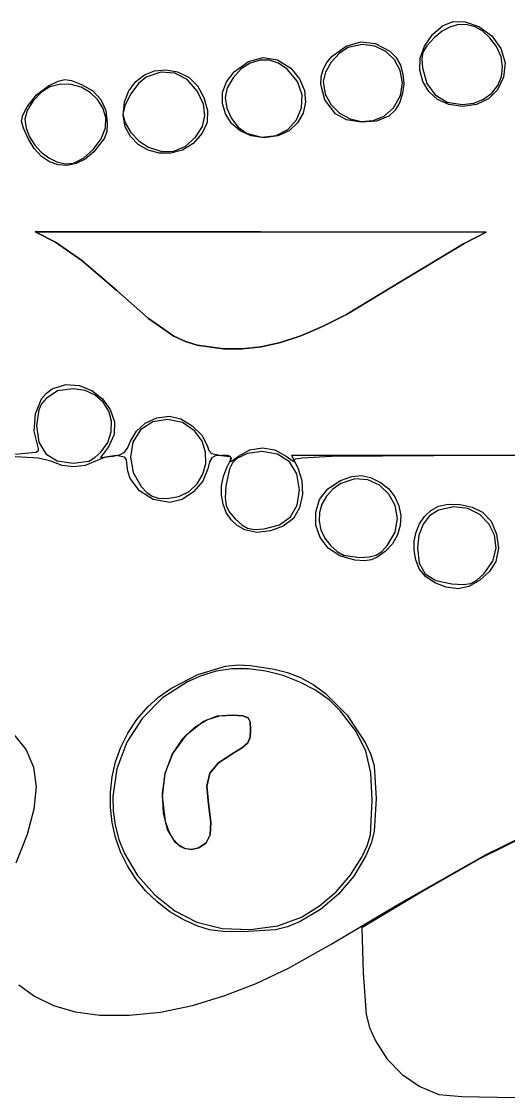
# Model space of a CAD drawing. Extents: x 36 to 317, y 11 to 342.
# Drawn here: x 111.9 to 155.6, y 11.4 to 108.2 of the extents above; entities that cross this region are included whole.
import ezdxf

# ---------------------------------------------------------------- set-up
doc = ezdxf.new("R2010")
doc.units = 0

msp = doc.modelspace()

# ---------------------------------------------------------------- linework, layer by layer
at = {"layer": 'Layer 1'}
for p, q in [((148.808816, 107.020295), (149.717181, 107.805402)), ((150.430206, 107.70249), (149.687432, 107.305206)), ((149.717181, 107.805402), (150.686697, 108.179611)), ((151.181943, 107.898774), (150.430206, 107.70249)), ((150.686697, 108.179611), (151.760526, 108.150199)), ((151.927991, 107.896066), (151.181943, 107.898774)), ((151.760526, 108.150199), (152.981827, 107.72444)), ((152.653699, 107.696376), (151.927991, 107.896066)), ((153.344417, 107.301712), (152.653699, 107.696376)), ((152.981827, 107.72444), (154.139203, 106.893388)), ((148.090232, 105.973642), (148.808816, 107.020295)), ((148.968272, 106.704911), (148.304867, 105.993446)), ((149.687432, 107.305206), (148.968272, 106.704911)), ((153.985491, 106.714085), (153.344417, 107.301712)), ((154.562272, 105.935502), (153.985491, 106.714085)), ((154.139203, 106.893388), (154.951563, 105.746722)), ((139.806627, 105.061671), (141.069892, 105.966211)), ((141.248078, 105.8399), (140.452304, 105.322661)), ((141.069892, 105.966211), (142.364708, 106.34618)), ((142.487989, 106.117541), (141.248078, 105.8399)), ((142.364708, 106.34618), (143.672886, 106.199959)), ((143.631237, 105.974126), (142.487989, 106.117541)), ((144.621902, 105.483834), (143.631237, 105.974126)), ((143.672886, 106.199959), (144.976236, 105.525927)), ((144.976236, 105.525927), (145.536026, 104.967759)), ((147.722039, 104.87907), (148.090232, 105.973642)), ((148.304867, 105.993446), (147.95549, 105.426444)), ((154.97943, 105.016878), (154.562272, 105.935502)), ((154.951563, 105.746722), (155.337678, 104.449971)), ((130.987177, 103.650559), (132.290967, 104.57271)), ((132.290967, 104.57271), (133.612022, 104.939434)), ((133.346121, 104.694352), (132.428628, 104.428788)), ((134.177128, 104.696987), (133.346121, 104.694352)), ((133.612022, 104.939434), (134.89233, 104.746828)), ((134.968381, 104.429085), (134.177128, 104.696987)), ((134.89233, 104.746828), (136.073883, 103.99099)), ((139.323063, 104.499653), (139.806627, 105.061671)), ((140.452304, 105.322661), (139.726943, 104.523244)), ((145.404067, 104.720844), (144.621902, 105.483834)), ((145.921814, 103.759333), (145.404067, 104.720844)), ((145.536026, 104.967759), (145.931101, 104.258137)), ((147.680078, 103.794362), (147.722039, 104.87907)), ((147.95549, 105.426444), (147.850125, 104.823723)), ((147.850125, 104.823723), (147.918757, 104.005101)), ((155.124187, 104.099833), (154.97943, 105.016878)), ((122.931359, 103.375392), (123.844645, 103.737005)), ((124.391656, 103.631366), (123.077541, 103.185951)), ((123.844645, 103.737005), (124.845869, 103.833728)), ((125.648191, 103.547548), (124.391656, 103.631366)), ((124.845869, 103.833728), (125.892377, 103.641311)), ((125.892377, 103.641311), (126.941519, 103.135503)), ((130.294535, 102.764371), (130.987177, 103.650559)), ((131.632854, 103.911549), (130.907493, 103.112132)), ((132.428628, 104.428788), (131.632854, 103.911549)), ((135.766613, 103.88304), (134.968381, 104.429085)), ((136.696068, 102.782784), (135.766613, 103.88304)), ((136.073883, 103.99099), (136.868672, 103.020084)), ((138.806687, 103.210068), (138.990089, 103.876387)), ((138.990089, 103.876387), (139.323063, 104.499653)), ((139.198763, 103.614422), (138.994532, 102.768967)), ((139.726943, 104.523244), (139.198763, 103.614422)), ((146.119225, 102.67348), (145.921814, 103.759333)), ((145.931101, 104.258137), (146.162242, 103.447783)), ((147.940188, 102.777301), (147.680078, 103.794362)), ((147.918757, 104.005101), (148.315544, 102.608574)), ((155.018425, 103.221632), (155.124187, 104.099833)), ((155.337678, 104.449971), (155.216323, 103.168665)), ((114.300072, 102.392553), (115.183092, 102.812634)), ((115.183092, 102.812634), (115.786017, 102.965817)), ((115.786017, 102.965817), (116.386892, 102.863942)), ((116.386892, 102.863942), (117.26376, 102.518847)), ((121.539203, 101.954502), (122.148661, 102.773141)), ((122.148661, 102.773141), (122.931359, 103.375392)), ((123.077541, 103.185951), (122.389635, 102.596404)), ((126.776071, 102.954672), (125.648191, 103.547548)), ((127.704225, 101.872911), (126.776071, 102.954672)), ((126.941519, 103.135503), (127.697296, 102.388231)), ((129.953284, 101.796099), (130.294535, 102.764371)), ((130.907493, 103.112132), (130.379313, 102.20331)), ((137.100952, 101.590606), (136.696068, 102.782784)), ((136.868672, 103.020084), (137.305497, 101.980348)), ((138.771841, 102.518892), (138.806687, 103.210068)), ((138.994532, 102.768967), (139.185269, 101.628946)), ((145.940382, 101.537464), (146.119225, 102.67348)), ((146.162242, 103.447783), (146.230229, 102.587419)), ((148.478211, 101.88567), (147.940188, 102.777301)), ((155.216323, 103.168665), (154.659171, 102.045827)), ((154.684025, 102.41954), (155.018425, 103.221632)), ((113.670644, 101.812349), (112.942009, 101.034402)), ((113.228465, 101.586411), (114.300072, 102.392553)), ((114.43695, 102.31212), (113.670644, 101.812349)), ((115.396691, 102.550818), (114.43695, 102.31212)), ((116.349806, 102.522816), (115.396691, 102.550818)), ((117.251533, 102.26132), (116.349806, 102.522816)), ((118.057114, 101.799533), (117.251533, 102.26132)), ((117.26376, 102.518847), (118.280714, 101.935231)), ((118.721787, 101.170662), (118.057114, 101.799533)), ((118.280714, 101.935231), (119.008379, 101.15589)), ((121.145637, 100.943725), (121.539203, 101.954502)), ((121.716877, 101.687438), (121.205779, 100.694467)), ((122.389635, 102.596404), (121.716877, 101.687438)), ((127.697296, 102.388231), (128.276034, 101.33563)), ((128.225465, 100.756815), (127.704225, 101.872911)), ((129.935172, 100.807463), (129.953284, 101.796099)), ((130.379313, 102.20331), (130.175082, 101.357855)), ((137.305497, 101.980348), (137.407458, 100.932899)), ((139.143746, 101.13474), (138.771841, 102.518892)), ((146.135845, 101.727766), (145.879871, 100.919545)), ((146.230229, 102.587419), (146.135845, 101.727766)), ((148.315544, 102.608574), (149.064492, 101.576577)), ((149.269985, 101.177249), (148.478211, 101.88567)), ((153.416841, 101.192744), (154.14287, 101.730823)), ((154.659171, 102.045827), (153.840444, 101.221771)), ((154.14287, 101.730823), (154.684025, 102.41954)), ((112.388368, 100.511188), (113.228465, 101.586411)), ((112.942009, 101.034402), (112.397458, 100.167356)), ((119.200792, 100.407912), (118.721787, 101.170662)), ((119.008379, 101.15589), (119.44573, 100.182344)), ((121.205779, 100.694467), (121.002854, 99.852904)), ((121.010615, 99.765062), (121.145637, 100.943725)), ((128.369211, 99.718804), (128.225465, 100.756815)), ((128.276034, 101.33563), (128.59753, 100.174814)), ((130.211947, 99.86018), (129.935172, 100.807463)), ((130.175082, 101.357855), (130.329516, 100.387479)), ((137.045395, 100.407101), (137.100952, 101.590606)), ((137.407458, 100.932899), (137.197657, 99.93885)), ((140.097669, 99.869485), (139.143746, 101.13474)), ((139.185269, 101.628946), (139.705049, 100.672766)), ((145.329367, 100.425463), (145.940382, 101.537464)), ((145.879871, 100.919545), (145.463088, 100.213478)), ((149.064492, 101.576577), (150.135305, 100.936958)), ((150.291352, 100.709823), (149.269985, 101.177249)), ((150.135305, 100.936958), (151.49769, 100.717563)), ((151.518151, 100.541174), (150.291352, 100.709823)), ((151.49769, 100.717563), (152.52782, 100.842569)), ((152.785115, 100.714289), (151.518151, 100.541174)), ((152.52782, 100.842569), (153.416841, 101.192744)), ((153.840444, 101.221771), (152.785115, 100.714289)), ((111.894787, 99.205248), (112.010857, 99.7568)), ((112.010857, 99.7568), (112.388368, 100.511188)), ((112.397458, 100.167356), (112.183404, 99.40029)), ((119.449371, 99.544488), (119.200792, 100.407912)), ((119.44573, 100.182344), (119.591742, 99.016115)), ((121.002854, 99.852904), (121.197003, 99.054116)), ((121.188733, 98.713942), (121.010615, 99.765062)), ((128.134338, 98.732586), (128.369211, 99.718804)), ((128.59753, 100.174814), (128.581584, 99.102898)), ((130.755356, 99.015969), (130.211947, 99.86018)), ((130.329516, 100.387479), (130.747773, 99.452722)), ((136.593525, 99.332865), (137.045395, 100.407101)), ((137.197657, 99.93885), (136.699196, 99.059316)), ((139.705049, 100.672766), (140.475224, 99.929517)), ((141.090314, 99.345714), (140.097669, 99.869485)), ((140.475224, 99.929517), (141.417147, 99.428292)), ((144.486927, 99.667676), (145.329367, 100.425463)), ((145.463088, 100.213478), (144.886277, 99.660287)), ((112.048792, 98.592643), (111.894787, 99.205248)), ((112.183404, 99.40029), (112.293418, 98.584476)), ((119.422761, 98.613595), (119.449371, 99.544488)), ((119.591742, 99.016115), (119.538175, 98.291046)), ((121.197003, 99.054116), (121.711761, 98.200757)), ((128.581584, 99.102898), (128.113536, 98.126232)), ((130.747773, 99.452722), (131.362285, 98.666198)), ((131.537147, 98.336549), (130.755356, 99.015969)), ((135.80947, 98.468494), (136.593525, 99.332865)), ((136.699196, 99.059316), (135.935175, 98.355411)), ((142.422255, 99.127372), (141.090314, 99.345714)), ((141.417147, 99.428292), (142.45217, 99.198182)), ((143.789055, 99.227787), (142.422255, 99.127372)), ((142.45217, 99.198182), (143.501646, 99.268279)), ((143.501646, 99.268279), (144.486927, 99.667676)), ((144.886277, 99.660287), (143.789055, 99.227787)), ((112.481501, 97.655097), (112.048792, 98.592643)), ((112.293418, 98.584476), (112.5995, 97.795227)), ((112.5995, 97.795227), (113.065713, 97.065163)), ((119.038355, 97.628242), (119.422761, 98.613595)), ((119.538175, 98.291046), (119.348943, 97.682526)), ((121.666148, 97.820269), (121.188733, 98.713942)), ((122.380077, 97.109663), (121.666148, 97.820269)), ((121.711761, 98.200757), (122.445595, 97.425317)), ((128.113536, 98.126232), (127.299941, 97.199308)), ((127.519722, 97.771867), (128.134338, 98.732586)), ((131.362285, 98.666198), (132.105483, 98.14052)), ((132.529066, 97.883636), (131.537147, 98.336549)), ((132.105483, 98.14052), (133.501321, 97.771725)), ((133.702862, 97.71895), (132.529066, 97.883636)), ((133.501321, 97.771725), (134.75736, 97.914582)), ((134.928697, 97.888251), (133.702862, 97.71895)), ((134.75736, 97.914582), (135.80947, 98.468494)), ((135.935175, 98.355411), (134.928697, 97.888251)), ((113.029051, 96.741776), (112.481501, 97.655097)), ((113.065713, 97.065163), (113.65612, 96.426901)), ((118.335059, 96.667231), (119.038355, 97.628242)), ((119.348943, 97.682526), (118.392297, 96.448949)), ((123.267733, 96.607743), (122.380077, 97.109663)), ((122.445595, 97.425317), (123.296969, 96.860288)), ((123.296969, 96.860288), (124.482882, 96.481774)), ((125.586013, 96.508436), (126.600311, 96.938919)), ((127.299941, 97.199308), (126.345221, 96.610292)), ((126.600311, 96.938919), (127.519722, 97.771867)), ((113.6734, 96.037737), (113.029051, 96.741776)), ((113.65612, 96.426901), (114.334781, 95.913059)), ((114.393479, 95.547274), (113.6734, 96.037737)), ((114.334781, 95.913059), (115.06576, 95.556255)), ((116.540918, 95.444237), (117.455153, 95.887062)), ((117.455153, 95.887062), (118.335059, 96.667231)), ((118.392297, 96.448949), (117.609648, 95.807098)), ((124.266332, 96.340129), (123.267733, 96.607743)), ((125.31309, 96.332439), (124.266332, 96.340129)), ((124.482882, 96.481774), (125.586013, 96.508436)), ((126.345221, 96.610292), (125.31309, 96.332439)), ((115.168215, 95.274684), (114.393479, 95.547274)), ((115.06576, 95.556255), (115.813118, 95.389109)), ((115.976536, 95.22426), (115.168215, 95.274684)), ((115.813118, 95.389109), (116.540918, 95.444237)), ((116.797371, 95.4003), (115.976536, 95.22426)), ((117.609648, 95.807098), (116.797371, 95.4003)), ((114.9386, 88.337525), (113.103096, 89.252278)), ((113.103096, 89.252278), (133.369134, 89.24487)), ((133.369134, 89.24487), (113.103096, 89.252278)), ((113.103096, 89.252278), (114.9386, 88.337525)), ((133.369134, 89.24487), (153.634819, 89.237461)), ((153.634819, 89.237461), (133.369134, 89.24487)), ((153.634819, 89.237461), (151.668082, 88.220755)), ((151.668082, 88.220755), (153.634819, 89.237461)), ((117.309048, 86.682599), (114.9386, 88.337525)), ((114.9386, 88.337525), (117.309048, 86.682599)), ((151.668082, 88.220755), (146.023634, 84.818564)), ((146.023634, 84.818564), (151.668082, 88.220755)), ((120.438056, 83.977541), (117.309048, 86.682599)), ((117.309048, 86.682599), (120.438056, 83.977541)), ((146.023634, 84.818564), (141.076677, 81.833125)), ((141.076677, 81.833125), (146.023634, 84.818564)), ((123.290614, 81.45153), (120.438056, 83.977541)), ((120.438056, 83.977541), (123.290614, 81.45153)), ((125.569786, 79.882583), (123.290614, 81.45153)), ((123.290614, 81.45153), (125.569786, 79.882583)), ((141.076677, 81.833125), (138.942827, 80.745272)), ((138.942827, 80.745272), (141.076677, 81.833125)), ((138.942827, 80.745272), (136.980655, 79.906483)), ((136.980655, 79.906483), (138.942827, 80.745272)), ((126.620887, 79.387741), (125.569786, 79.882583)), ((125.569786, 79.882583), (126.620887, 79.387741)), ((127.680484, 79.049045), (126.620887, 79.387741)), ((126.620887, 79.387741), (127.680484, 79.049045)), ((136.980655, 79.906483), (135.149104, 79.301123)), ((135.149104, 79.301123), (136.980655, 79.906483)), ((130.027621, 78.729263), (127.680484, 79.049045)), ((127.680484, 79.049045), (130.027621, 78.729263)), ((131.713643, 78.728148), (130.027621, 78.729263)), ((130.027621, 78.729263), (131.713643, 78.728148)), ((133.407118, 78.913556), (131.713643, 78.728148)), ((131.713643, 78.728148), (133.407118, 78.913556)), ((135.149104, 79.301123), (133.407118, 78.913556)), ((133.407118, 78.913556), (135.149104, 79.301123)), ((114.633447, 75.130575), (115.855565, 75.514439)), ((115.855565, 75.514439), (117.068861, 75.436593)), ((113.685329, 74.232198), (114.11351, 74.750552)), ((115.119002, 74.953656), (114.107808, 74.275088)), ((114.11351, 74.750552), (114.633447, 75.130575)), ((116.510932, 75.141158), (115.119002, 74.953656)), ((117.599401, 74.987316), (116.510932, 75.141158)), ((117.068861, 75.436593), (118.193406, 74.979706)), ((118.513807, 74.56269), (117.599401, 74.987316)), ((118.193406, 74.979706), (119.14927, 74.226449)), ((119.230073, 73.922627), (118.513807, 74.56269)), ((113.129687, 72.891272), (113.685329, 74.232198)), ((113.690604, 73.780692), (113.424212, 73.250444)), ((114.107808, 74.275088), (113.690604, 73.780692)), ((119.14927, 74.226449), (119.856525, 73.25949)), ((119.724122, 73.122474), (119.230073, 73.922627)), ((113.017421, 71.329353), (113.129687, 72.891272)), ((113.424212, 73.250444), (113.241738, 71.789767)), ((119.971877, 72.217579), (119.724122, 73.122474)), ((119.856525, 73.25949), (120.235242, 72.161501)), ((124.028984, 72.508734), (125.19174, 72.671712)), ((125.19174, 72.671712), (126.206677, 72.432446)), ((113.241738, 71.789767), (113.44889, 70.332215)), ((119.94926, 71.26329), (119.971877, 72.217579)), ((120.235242, 72.161501), (120.205492, 71.015151)), ((122.201682, 71.335979), (123.009632, 72.048927)), ((123.696237, 72.160994), (122.57448, 71.452864)), ((123.009632, 72.048927), (124.028984, 72.508734)), ((125.015704, 72.37313), (123.696237, 72.160994)), ((126.336758, 72.094264), (125.015704, 72.37313)), ((126.206677, 72.432446), (127.231105, 71.813271)), ((127.463278, 71.329392), (126.336758, 72.094264)), ((127.231105, 71.813271), (128.076874, 70.962122)), ((113.39943, 69.767996), (113.017421, 71.329353)), ((119.632196, 70.314954), (119.94926, 71.26329)), ((120.205492, 71.015151), (119.687345, 69.90311)), ((121.673132, 70.41358), (122.201682, 71.335979)), ((122.57448, 71.452864), (121.885201, 70.345803)), ((128.104224, 70.419601), (127.463278, 71.329392)), ((128.076874, 70.962122), (128.555831, 70.026935)), ((113.412208, 69.577081), (113.39943, 69.767996)), ((113.44889, 70.332215), (114.066577, 69.283941)), ((119.687345, 69.90311), (118.977556, 68.943554)), ((118.996606, 69.427918), (119.632196, 70.314954)), ((121.10075, 69.418041), (121.408009, 69.807232)), ((121.408009, 69.807232), (121.673132, 70.41358)), ((121.885201, 70.345803), (121.664533, 68.999293)), ((128.41989, 69.427736), (128.104224, 70.419601)), ((128.555831, 70.026935), (128.712575, 69.593691)), ((132.416666, 69.631207), (133.526473, 69.820913)), ((133.526473, 69.820913), (134.63628, 69.631207)), ((113.419511, 68.886757), (110.833808, 69.047094)), ((111.288318, 69.244562), (113.16405, 69.430244)), ((113.16405, 69.430244), (113.412208, 69.577081)), ((114.524439, 68.616882), (113.419511, 68.886757)), ((114.066577, 69.283941), (115.089143, 68.650732)), ((117.929849, 68.63774), (118.46202, 68.940969)), ((118.46202, 68.940969), (118.996606, 69.427918)), ((119.441326, 68.97451), (118.533408, 68.614765)), ((118.977556, 68.943554), (120.107151, 69.075493)), ((120.385492, 69.131585), (119.441326, 68.97451)), ((120.107151, 69.075493), (120.688187, 69.192097)), ((121.150624, 68.988489), (120.385492, 69.131585)), ((120.688187, 69.192097), (121.10075, 69.418041)), ((121.309071, 68.767997), (121.150624, 68.988489)), ((121.355632, 68.420737), (121.309071, 68.767997)), ((121.664533, 68.999293), (121.910657, 67.603571)), ((128.436329, 68.416482), (128.41989, 69.427736)), ((128.712575, 69.593691), (128.949884, 69.322967)), ((128.982207, 68.932045), (128.768859, 68.564246)), ((128.949884, 69.322967), (129.849821, 69.143932)), ((129.325797, 69.102398), (128.982207, 68.932045)), ((129.870635, 69.143932), (129.325797, 69.102398)), ((129.849821, 69.143932), (130.607941, 69.042111)), ((130.455, 69.127225), (129.870635, 69.143932)), ((130.701162, 69.012654), (130.455, 69.127225)), ((130.607941, 69.042111), (130.715207, 68.907146)), ((130.715207, 68.907146), (130.653802, 68.70931)), ((130.654562, 68.703549), (130.701162, 69.012654)), ((130.758048, 68.633815), (131.386169, 69.062088)), ((131.227066, 68.856771), (130.850735, 68.46064)), ((132.204746, 69.323452), (131.227066, 68.856771)), ((131.386169, 69.062088), (132.416666, 69.631207)), ((133.499662, 69.49671), (132.204746, 69.323452)), ((134.887584, 69.251232), (133.499662, 69.49671)), ((134.63628, 69.631207), (135.666777, 69.062088)), ((135.953277, 68.555498), (134.887584, 69.251232)), ((135.666777, 69.062088), (136.294898, 68.633815)), ((189.967072, 69.143932), (136.154316, 69.143932)), ((136.154316, 69.143932), (136.731108, 68.028095)), ((136.399144, 68.70931), (136.513175, 68.826379)), ((136.513175, 68.826379), (137.061887, 68.922498)), ((137.061887, 68.922498), (139.752167, 69.059618)), ((139.752167, 69.059618), (153.525811, 69.167568)), ((153.525811, 69.167568), (167.528407, 69.269741)), ((115.521819, 68.246266), (114.524439, 68.616882)), ((115.089143, 68.650732), (116.510932, 68.438376)), ((116.571257, 68.122375), (115.521819, 68.246266)), ((116.510932, 68.438376), (117.929849, 68.63774)), ((117.599527, 68.245208), (116.571257, 68.122375)), ((118.533408, 68.614765), (117.599527, 68.245208)), ((121.434539, 67.715168), (121.355632, 68.420737)), ((128.614745, 67.930376), (128.163625, 66.825569)), ((128.179593, 67.448525), (128.436329, 68.416482)), ((128.768859, 68.564246), (128.614745, 67.930376)), ((130.027605, 67.272108), (130.360643, 68.103237)), ((130.575441, 67.943296), (130.259043, 66.367569)), ((130.360643, 68.103237), (130.654562, 68.703549)), ((130.850735, 68.46064), (130.575441, 67.943296)), ((130.653802, 68.70931), (130.628435, 68.602804)), ((130.628435, 68.602804), (130.758048, 68.633815)), ((136.636713, 67.470563), (135.953277, 68.555498)), ((136.294898, 68.633815), (136.424511, 68.602804)), ((136.424511, 68.602804), (136.399144, 68.70931)), ((136.731108, 68.028095), (137.086802, 66.890408)), ((121.660724, 67.057145), (121.434539, 67.715168)), ((122.491709, 65.941105), (121.660724, 67.057145)), ((121.910657, 67.603571), (122.621752, 66.348872)), ((128.163625, 66.825569), (127.340467, 65.857849)), ((127.675737, 66.58655), (128.179593, 67.448525)), ((129.861953, 66.419516), (130.027605, 67.272108)), ((136.877864, 66.057477), (136.636713, 67.470563)), ((137.086802, 66.890408), (137.125294, 65.620297)), ((139.415356, 66.141312), (140.5651, 66.884036)), ((140.5651, 66.884036), (141.568814, 67.238286)), ((141.838183, 67.036425), (140.582033, 66.617689)), ((141.568814, 67.238286), (142.430016, 67.331491)), ((143.021945, 66.956356), (141.838183, 67.036425)), ((142.430016, 67.331491), (143.251995, 67.158723)), ((144.065097, 66.467769), (143.021945, 66.956356)), ((143.251995, 67.158723), (144.138035, 66.715055)), ((123.72215, 65.187345), (122.491709, 65.941105)), ((122.621752, 66.348872), (123.135893, 65.808829)), ((126.030873, 65.431289), (126.950812, 65.893243)), ((127.340467, 65.857849), (126.307163, 65.171448)), ((126.950812, 65.893243), (127.675737, 66.58655)), ((129.855787, 65.573802), (129.861953, 66.419516)), ((130.259043, 66.367569), (130.192682, 65.340373)), ((136.671109, 64.676682), (136.877864, 66.057477)), ((138.674281, 65.162022), (139.415356, 66.141312)), ((139.847816, 66.10268), (139.281357, 65.475311)), ((140.582033, 66.617689), (139.847816, 66.10268)), ((144.899418, 65.660955), (144.065097, 66.467769)), ((144.138035, 66.715055), (144.887815, 66.122923)), ((144.887815, 66.122923), (145.443226, 65.403361)), ((123.135893, 65.808829), (123.632108, 65.476849)), ((123.632108, 65.476849), (124.203201, 65.309505)), ((125.225607, 64.910596), (123.72215, 65.187345)), ((124.203201, 65.309505), (124.941973, 65.263374)), ((124.941973, 65.263374), (126.030873, 65.431289)), ((126.307163, 65.171448), (125.225607, 64.910596)), ((130.001207, 64.763311), (129.855787, 65.573802)), ((130.192682, 65.340373), (130.272669, 64.642617)), ((137.125294, 65.620297), (136.86421, 64.414348)), ((138.324633, 64.042676), (138.674281, 65.162022)), ((139.281357, 65.475311), (138.887431, 64.765069)), ((145.456688, 64.626202), (144.899418, 65.660955)), ((145.443226, 65.403361), (145.801786, 64.59341)), ((130.290312, 64.016386), (130.001207, 64.763311)), ((130.272669, 64.642617), (130.555658, 64.077351)), ((130.715202, 63.361371), (130.290312, 64.016386)), ((130.555658, 64.077351), (131.098302, 63.447626)), ((136.060962, 63.620928), (136.671109, 64.676682)), ((136.86421, 64.414348), (136.32118, 63.469145)), ((138.349169, 62.879785), (138.324633, 64.042676)), ((138.670814, 64.001443), (138.63628, 63.213922)), ((138.887431, 64.765069), (138.670814, 64.001443)), ((145.668684, 63.453799), (145.456688, 64.626202)), ((145.801786, 64.59341), (145.961016, 63.730113)), ((148.097356, 63.635965), (148.670693, 64.180831)), ((149.351036, 64.207862), (148.564914, 63.707408)), ((148.670693, 64.180831), (149.361972, 64.581101)), ((150.733186, 64.518784), (149.351036, 64.207862)), ((149.361972, 64.581101), (150.239799, 64.768603)), ((150.239799, 64.768603), (151.303794, 64.726446)), ((151.99197, 64.361409), (150.733186, 64.518784)), ((151.303794, 64.726446), (152.38254, 64.477914)), ((153.064678, 63.823365), (151.99197, 64.361409)), ((152.38254, 64.477914), (153.304619, 64.04629)), ((153.304619, 64.04629), (154.080989, 63.222487)), ((131.267977, 62.82661), (130.715202, 63.361371)), ((131.098302, 63.447626), (131.688687, 62.882756)), ((135.062606, 62.906883), (136.060962, 63.620928)), ((136.32118, 63.469145), (135.408731, 62.776548)), ((138.63628, 63.213922), (138.788603, 62.431994)), ((145.467186, 62.234036), (145.668684, 63.453799)), ((145.961016, 63.730113), (145.918434, 62.85051)), ((147.339716, 62.227014), (147.650764, 62.975146)), ((147.969822, 62.942403), (147.592878, 61.961697)), ((147.650764, 62.975146), (148.097356, 63.635965)), ((148.564914, 63.707408), (147.969822, 62.942403)), ((153.888599, 62.992277), (153.064678, 63.823365)), ((154.401022, 61.955774), (153.888599, 62.992277)), ((154.080989, 63.222487), (154.577927, 62.0665)), ((131.940736, 62.440444), (131.267977, 62.82661)), ((131.688687, 62.882756), (132.207701, 62.583099)), ((133.04051, 62.220427), (131.940736, 62.440444)), ((132.207701, 62.583099), (132.820245, 62.491603)), ((132.820245, 62.491603), (133.69122, 62.551217)), ((134.255842, 62.346385), (133.04051, 62.220427)), ((133.69122, 62.551217), (135.062606, 62.906883)), ((135.408731, 62.776548), (134.255842, 62.346385)), ((138.730644, 61.769861), (138.349169, 62.879785)), ((138.788603, 62.431994), (139.13256, 61.685149)), ((144.783972, 61.057202), (145.467186, 62.234036)), ((145.671561, 61.991645), (145.217916, 61.190558)), ((145.918434, 62.85051), (145.671561, 61.991645)), ((147.173015, 61.42021), (147.339716, 62.227014)), ((147.592878, 61.961697), (147.461204, 60.814138)), ((154.539237, 60.801482), (154.401022, 61.955774)), ((154.577927, 62.0665), (154.738777, 60.787746)), ((139.451815, 60.809414), (138.730644, 61.769861)), ((139.13256, 61.685149), (139.672924, 61.002874)), ((139.672924, 61.002874), (140.253029, 60.490222)), ((144.256706, 60.501532), (144.783972, 61.057202)), ((145.217916, 61.190558), (144.555019, 60.48429)), ((147.159463, 60.583377), (147.173015, 61.42021)), ((140.495439, 60.094955), (139.451815, 60.809414)), ((140.253029, 60.490222), (140.812794, 60.174816)), ((141.844273, 59.722996), (140.495439, 60.094955)), ((140.812794, 60.174816), (142.287362, 59.971704)), ((143.132326, 60.012626), (143.747466, 60.171288)), ((143.747466, 60.171288), (144.256706, 60.501532)), ((144.555019, 60.48429), (143.920129, 60.005372)), ((147.307861, 59.745154), (147.159463, 60.583377)), ((147.461204, 60.814138), (147.629044, 59.445139)), ((154.240534, 59.617027), (154.539237, 60.801482)), ((154.738777, 60.787746), (154.506886, 59.595643)), ((142.706572, 59.664545), (141.844273, 59.722996)), ((142.287362, 59.971704), (143.132326, 60.012626)), ((143.351252, 59.745397), (142.706572, 59.664545)), ((143.920129, 60.005372), (143.351252, 59.745397)), ((147.62701, 58.934184), (147.307861, 59.745154)), ((147.629044, 59.445139), (148.16654, 58.486773)), ((153.442202, 58.490036), (154.240534, 59.617027)), ((154.506886, 59.595643), (153.932575, 58.700639)), ((148.189641, 58.235005), (147.62701, 58.934184)), ((148.16654, 58.486773), (149.124657, 57.885992)), ((149.032962, 57.66802), (148.189641, 58.235005)), ((152.809208, 57.911712), (153.442202, 58.490036)), ((153.932575, 58.700639), (153.071785, 57.917786)), ((150.04899, 57.288293), (149.032962, 57.66802)), ((149.124657, 57.885992), (150.554362, 57.589747)), ((151.129742, 57.150891), (150.04899, 57.288293)), ((150.554362, 57.589747), (151.567959, 57.524737)), ((152.08426, 57.362674), (151.129742, 57.150891)), ((151.567959, 57.524737), (152.252017, 57.611002)), ((153.071785, 57.917786), (152.08426, 57.362674)), ((152.252017, 57.611002), (152.809208, 57.911712)), ((125.292486, 48.185016), (127.718733, 49.445338)), ((127.718733, 49.445338), (130.209075, 50.169348)), ((129.37992, 49.731617), (128.043264, 49.316372)), ((130.788848, 49.951289), (129.37992, 49.731617)), ((130.209075, 50.169348), (131.385978, 50.292989)), ((132.297251, 49.946867), (130.788848, 49.951289)), ((131.385978, 50.292989), (132.468139, 50.237853)), ((133.853858, 49.734829), (132.297251, 49.946867)), ((132.468139, 50.237853), (134.584807, 49.908359)), ((135.407397, 49.331655), (133.853858, 49.734829)), ((134.584807, 49.908359), (135.780357, 49.624326)), ((135.780357, 49.624326), (136.952537, 49.165188)), ((126.790816, 48.769806), (124.560152, 47.325627)), ((128.043264, 49.316372), (126.790816, 48.769806)), ((136.906597, 48.753822), (135.407397, 49.331655)), ((138.300188, 48.01781), (136.906597, 48.753822)), ((136.952537, 49.165188), (138.088428, 48.541347)), ((138.088428, 48.541347), (139.17511, 47.763204)), ((124.195702, 47.390987), (125.292486, 48.185016)), ((139.536896, 47.140097), (138.300188, 48.01781)), ((139.17511, 47.763204), (141.149173, 45.785619)), ((122.252197, 45.372027), (123.225708, 46.507579)), ((124.560152, 47.325627), (122.73115, 45.484903)), ((123.225708, 46.507579), (124.195702, 47.390987)), ((140.565452, 46.137162), (139.536896, 47.140097)), ((129.422651, 45.689531), (128.234803, 45.209709)), ((128.539735, 45.360301), (129.665886, 45.716656)), ((130.880638, 45.780151), (129.422651, 45.689531)), ((129.665886, 45.716656), (130.880638, 45.780151)), ((130.880638, 45.780151), (131.786357, 45.703162)), ((131.786357, 45.703162), (130.880638, 45.780151)), ((131.786357, 45.703162), (132.258986, 45.53519)), ((132.258986, 45.53519), (131.786357, 45.703162)), ((132.258986, 45.53519), (132.439316, 45.158793)), ((132.439316, 45.158793), (132.258986, 45.53519)), ((141.967486, 44.292111), (140.565452, 46.137162)), ((141.149173, 45.785619), (142.771373, 43.315644)), ((122.73115, 45.484903), (121.347033, 43.333459)), ((121.447598, 44.160603), (122.252197, 45.372027)), ((126.399652, 43.697702), (127.46379, 44.693258)), ((128.234803, 45.209709), (126.628963, 43.916176)), ((127.46379, 44.693258), (128.539735, 45.360301)), ((132.439316, 45.158793), (132.468139, 44.456528)), ((132.468139, 44.456528), (132.439316, 45.158793)), ((111.178235, 44.020869), (112.287396, 42.647942)), ((120.809422, 42.887765), (121.447598, 44.160603)), ((125.414639, 42.236469), (126.399652, 43.697702)), ((126.628963, 43.916176), (125.469773, 42.346783)), ((132.419086, 43.781305), (132.211184, 43.295226)), ((132.211184, 43.295226), (132.419086, 43.781305)), ((132.468139, 44.456528), (132.419086, 43.781305)), ((132.419086, 43.781305), (132.468139, 44.456528)), ((142.836417, 42.537944), (141.967486, 44.292111)), ((112.287396, 42.647942), (112.954797, 41.095082)), ((120.335183, 41.56797), (120.809422, 42.887765)), ((121.347033, 43.333459), (120.451023, 40.957119)), ((131.753317, 42.874037), (130.954369, 42.393482)), ((130.954369, 42.393482), (131.753317, 42.874037)), ((132.211184, 43.295226), (131.753317, 42.874037)), ((131.753317, 42.874037), (132.211184, 43.295226)), ((142.771373, 43.315644), (143.286738, 42.229876)), ((125.469773, 42.346783), (124.767056, 40.519486)), ((124.806319, 40.527159), (125.414639, 42.236469)), ((130.954369, 42.393482), (129.57203, 41.493848)), ((129.57203, 41.493848), (130.954369, 42.393482)), ((143.278244, 40.573963), (142.836417, 42.537944)), ((143.286738, 42.229876), (143.583556, 41.226624)), ((112.954797, 41.095082), (113.189158, 39.330225)), ((120.022391, 40.215677), (120.335183, 41.56797)), ((120.451023, 40.957119), (120.086342, 38.441707)), ((129.57203, 41.493848), (128.801276, 40.559786)), ((128.801276, 40.559786), (129.57203, 41.493848)), ((143.583556, 41.226624), (143.75386, 38.275857)), ((119.868559, 38.845344), (120.022391, 40.215677)), ((124.767056, 40.519486), (124.530634, 38.452246)), ((124.55226, 38.726511), (124.806319, 40.527159)), ((128.801276, 40.559786), (128.543947, 39.390575)), ((128.543947, 39.390575), (128.801276, 40.559786)), ((143.398965, 38.099468), (143.278244, 40.573963)), ((113.189158, 39.330225), (112.999198, 37.321306)), ((119.871198, 37.471429), (119.868559, 38.845344)), ((124.630029, 36.99126), (124.55226, 38.726511)), ((128.543947, 39.390575), (128.701881, 37.785496)), ((128.701881, 37.785496), (128.543947, 39.390575)), ((120.086342, 38.441707), (120.116757, 37.158669)), ((124.530634, 38.452246), (124.784243, 36.245173)), ((128.701881, 37.785496), (128.909414, 36.154189)), ((128.909414, 36.154189), (128.701881, 37.785496)), ((143.235012, 35.02073), (143.398965, 38.099468)), ((143.75386, 38.275857), (143.587481, 35.314815)), ((112.999198, 37.321306), (112.393634, 35.036261)), ((120.02782, 36.108389), (119.871198, 37.471429)), ((120.116757, 37.158669), (120.296213, 35.873047)), ((125.017196, 35.478143), (124.630029, 36.99126)), ((120.335936, 34.770683), (120.02782, 36.108389)), ((120.296213, 35.873047), (120.630112, 34.59557)), ((124.784243, 36.245173), (125.083029, 35.36238)), ((128.909414, 36.154189), (128.844492, 35.016762)), ((128.844492, 35.016762), (128.909414, 36.154189)), ((112.393634, 35.036261), (111.381187, 32.443026)), ((125.691329, 34.343898), (125.017196, 35.478143)), ((125.083029, 35.36238), (125.480268, 34.64952)), ((128.844492, 35.016762), (128.485485, 34.277069)), ((128.485485, 34.277069), (128.844492, 35.016762)), ((142.952878, 34.022319), (143.235012, 35.02073)), ((143.587481, 35.314815), (143.304052, 34.251046)), ((157.471677, 35.026683), (153.05693, 32.859282)), ((153.635971, 33.226964), (156.950154, 34.866627)), ((120.793059, 33.472769), (120.335936, 34.770683)), ((120.630112, 34.59557), (121.123857, 33.336965)), ((125.480268, 34.64952), (125.963812, 34.12367)), ((126.128997, 33.967832), (125.691329, 34.343898)), ((125.963812, 34.12367), (126.521509, 33.80191)), ((126.629995, 33.745261), (126.128997, 33.967832)), ((128.485485, 34.277069), (127.810764, 33.838968)), ((127.810764, 33.838968), (128.485485, 34.277069)), ((142.464104, 32.984187), (142.952878, 34.022319)), ((143.304052, 34.251046), (142.822879, 33.108365)), ((121.396701, 32.229105), (120.793059, 33.472769)), ((121.123857, 33.336965), (122.297571, 31.362174)), ((126.521509, 33.80191), (127.14121, 33.701316)), ((127.191519, 33.695775), (126.629995, 33.745261)), ((127.14121, 33.701316), (127.810764, 33.838968)), ((127.810764, 33.838968), (127.191519, 33.695775)), ((141.429654, 31.349673), (142.464104, 32.984187)), ((142.822879, 33.108365), (141.75707, 31.284525)), ((145.620761, 28.66689), (153.635971, 33.226964)), ((122.144372, 31.05415), (121.396701, 32.229105)), ((153.05693, 32.859282), (147.871485, 29.889266)), ((123.033585, 29.96236), (122.144372, 31.05415)), ((122.297571, 31.362174), (123.853212, 29.597562)), ((140.148778, 29.872817), (141.429654, 31.349673)), ((141.75707, 31.284525), (140.381831, 29.656609)), ((124.061852, 28.968194), (123.033585, 29.96236)), ((123.853212, 29.597562), (125.673039, 28.155014)), ((138.673102, 28.604917), (140.148778, 29.872817)), ((140.381831, 29.656609), (138.753915, 28.28137)), ((147.871485, 29.889266), (142.461281, 26.634183)), ((125.226684, 28.08611), (124.061852, 28.968194)), ((126.525594, 27.330567), (125.226684, 28.08611)), ((125.673039, 28.155014), (127.639314, 27.146417)), ((138.753915, 28.28137), (136.930075, 27.215561)), ((137.054253, 27.597267), (138.673102, 28.604917)), ((139.782197, 25.195582), (145.620761, 28.66689)), ((127.718127, 26.781054), (126.525594, 27.330567)), ((127.639314, 27.146417), (129.926423, 26.591535)), ((134.905455, 26.829958), (137.054253, 27.597267)), ((136.930075, 27.215561), (135.787047, 26.734174)), ((128.775259, 26.466393), (127.718127, 26.781054)), ((130.016806, 26.322851), (128.775259, 26.466393)), ((129.926423, 26.591535), (132.438991, 26.490382)), ((131.762583, 26.286697), (130.016806, 26.322851)), ((134.724022, 26.451091), (131.762583, 26.286697)), ((132.438991, 26.490382), (134.905455, 26.829958)), ((135.787047, 26.734174), (134.724022, 26.451091)), ((142.461281, 26.634183), (142.579815, 22.577236)), ((135.878268, 23.008728), (139.782197, 25.195582)), ((132.982666, 21.61913), (135.878268, 23.008728)), ((142.579815, 22.577236), (142.846206, 18.853003)), ((111.637921, 21.515066), (113.04692, 20.479663)), ((130.169085, 20.53959), (132.982666, 21.61913)), ((113.04692, 20.479663), (114.749963, 19.662314)), ((127.240581, 19.648848), (130.169085, 20.53959)), ((114.749963, 19.662314), (116.718135, 19.089234)), ((124.364961, 19.055894), (127.240581, 19.648848)), ((116.718135, 19.089234), (118.922522, 18.786636)), ((118.922522, 18.786636), (121.579762, 18.76655)), ((121.579762, 18.76655), (124.364961, 19.055894)), ((142.846206, 18.853003), (143.166644, 17.6855)), ((143.166644, 17.6855), (143.706588, 16.467827)), ((143.706588, 16.467827), (144.741671, 14.834823)), ((144.741671, 14.834823), (146.093395, 13.43839)), ((146.093395, 13.43839), (147.675439, 12.351585)), ((147.675439, 12.351585), (149.401483, 11.647468)), ((149.401483, 11.647468), (151.444575, 11.478195)), ((151.444575, 11.478195), (156.243436, 11.375697))]:
    msp.add_line(p, q, dxfattribs=at)

doc.saveas('drawing.dxf')
